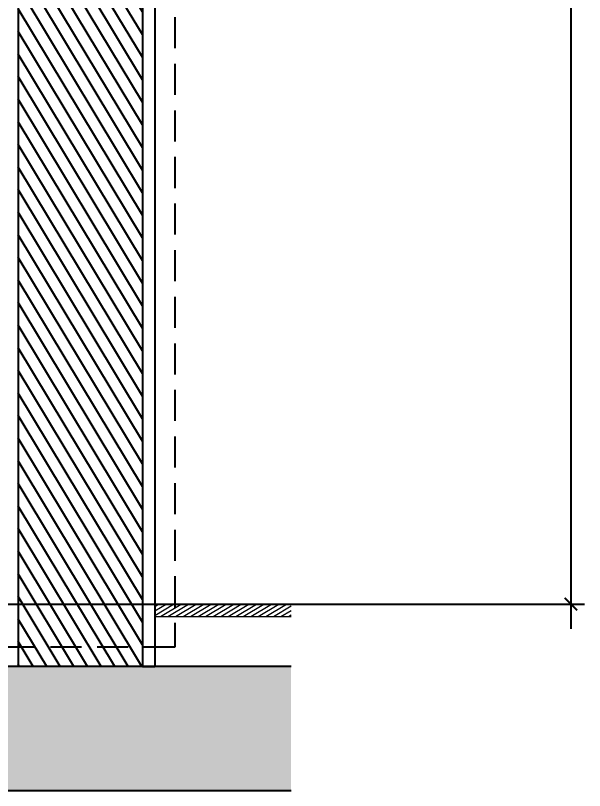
# Model space of a CAD drawing. Header units: inches. Extents: x 193287 to 241687, y 437648 to 550079.
# Drawn here: x 230698 to 231615, y 448036 to 449283 of the extents above; entities that cross this region are included whole.
import ezdxf

# ---------------------------------------------------------------- set-up
doc = ezdxf.new("R2010")
doc.units = ezdxf.units.IN
doc.header["$MEASUREMENT"] = 0
doc.linetypes.add('HIDDEN', pattern=[0.375, 0.25, -0.125])
for name, color, linetype, lineweight in [('A-Dim-ID', 9, 'Continuous', 20), ('CQ Marble', 6, 'Continuous', 0), ('CQ Section Flooring fin.', 6, 'Continuous', 0), ('Marble', 6, 'Continuous', 0)]:
    doc.layers.add(name, color=color, linetype=linetype, lineweight=lineweight)
for name, color, linetype in [('CQ Plaster', 1, 'Continuous'), ('CQ section wall', 3, 'Continuous'), ('CQ spot detail elevation', 1, 'Continuous'), ('xref grd floor$2$CQ Wall hatch_CHB', 8, 'Continuous')]:
    doc.layers.add(name, color=color, linetype=linetype)
doc.styles.add('ST9', font='romans.shx', dxfattribs={"width": 0.8})
doc.dimstyles.new('DIM-20', dxfattribs={"dimscale": 1000, "dimtxt": 0.044, "dimasz": 0.035, "dimexe": 0.022, "dimexo": 0.022, "dimgap": 0.022, "dimtad": 1, "dimdec": 0, "dimzin": 0, "dimdsep": 46, "dimtxsty": 'ST9', "dimblk1": 'ARCHTICK', "dimblk2": 'ARCHTICK', "dimsah": 1, "dimcen": 0.088, "dimdle": 0.04, "dimclrd": 256, "dimclre": 256, "dimclrt": 3, "dimadec": 0, "dimazin": 0, "dimtfac": 1, "dimtdec": 0, "dimtix": 1, "dimtofl": 0, "dimtmove": 1, "dimatfit": 3, "dimldrblk": 'CLOSED', "dimfxl": 1, "dimtolj": 1, "dimtzin": 0, "dimarcsym": 0})

# ---------------------------------------------------------------- blocks, each defined once
blk = doc.blocks.new('SECTION C AND F')
at = {"layer": 'Marble'}
h = blk.add_hatch(dxfattribs=at)
h.set_pattern_fill('ANSI31', color=8, scale=50, angle=-13.9714, style=0)
h.set_pattern_definition([(31.0285767, (114622.291, 31100.298), (-3.22165956, 5.35568947), [])])
h.paths.add_polyline_path([(345764.6, 479435.9), (345545.1, 479435.9), (345545.1, 479415.9), (345764.6, 479415.9)])
at = {"layer": 'xref grd floor$2$CQ Wall hatch_CHB'}
h = blk.add_hatch(dxfattribs=at)
h.set_pattern_fill('ANSI31,_O', color=8, scale=150, angle=76.0286)
h.set_pattern_definition([(121.0285767, (96352.914, 1302.347), (-16.0670684, -9.6649787), [])])
h.paths.add_polyline_path([(345525.1, 483585.9), (345325.2, 483585.9), (345325.2, 479335.6), (345525.1, 479335.6), (345525.1, 483035.9), (345525.1, 483035.9), (345525.1, 483235.9)])
h = blk.add_hatch(dxfattribs=at)
h.set_pattern_fill('AR-CONC', color=256, scale=10, angle=-13.9714, style=0)
h.set_pattern_definition([(36.028577, (91357.98, -1447.65), (68.08902, -23.40695), [7.5, -82.5]), (341.028577, (91357.98, -1447.65), (4.696116, 76.343932), [6, -66]), (86.480021, (91363.655, -1449.6), (72.785135, 52.936981), [6.374019, -70.114211]), (32.212777, (91362.81, -1428.24), (99.570572, -41.829513), [11.25, -123.75]), (82.664212, (91371.11, -1431.73), (114.220033, 71.96377), [9.561034, -105.171376]), (337.21274, (91362.81, -1428.24), (114.220033, 71.96377), [9, -99]), (7.028577, (91371.307, -1435.51), (48.2040844, -53.482392), [7.5, -82.5]), (312.028577, (91371.31, -1435.51), (41.119588, 64.495185), [6, -66]), (57.480021, (91375.324, -1439.97), (89.323671, 11.012793), [6.374019, -70.114211]), (23.5285767, (91357.98, -1447.653), (9.2173322, 32.010976), [0, -65.2, 0, -67, 0, -66.25]), (353.528577, (91357.98, -1447.653), (35.0512903, 31.9228578), [0, -38.2, 0, -63.7, 0, -25.25]), (313.5285767, (91336.34, -1442.27), (51.2584374, -15.0772595), [0, -25, 0, -78, 0, -103.5]), (303.528577, (91326.636, -1439.854), (59.0102484, -4.3659754), [0, -32.5, 0, -51.8, 0, -73.5])])
h.paths.add_polyline_path([(342464.9, 479135.9), (342464.9, 479335.9), (345764.6, 479335.9), (345764.6, 479135.9)])
at = {"layer": 'CQ Marble'}
blk.add_line((345295.2, 479335.6, 0), (345325.2, 479335.6, 0), dxfattribs=at)
at = {"layer": 'CQ Plaster'}
for p in [(345545.1, 483585.9, 0), (345525.1, 479335.6, 0)]:
    blk.add_line(p, (345545.1, 479335.6, 0), dxfattribs=at)
at = {"layer": 'CQ Section Flooring fin.'}
for p, q in [((345545.1, 479435.9, 0), (345764.6, 479435.9, 0)), ((345545.1, 479415.9, 0), (345764.6, 479415.9, 0))]:
    blk.add_line(p, q, dxfattribs=at)
at = {"layer": 'CQ section wall'}
for p, q in [((345325.2, 483585.9, 0), (345325.2, 479335.6, 0)), ((345525.1, 483585.9, 0), (345525.1, 479335.6, 0)), ((342464.9, 479335.9, 0), (345764.6, 479335.9, 0)), ((345525.1, 479335.6, 0), (345325.2, 479335.6, 0)), ((342464.9, 479135.9, 0), (345764.6, 479135.9, 0))]:
    blk.add_line(p, q, dxfattribs=at)
blk = doc.blocks.new('_ARCHTICK')
at = {"color": 0, "linetype": 'ByBlock', "const_width": 0.15}
blk.add_lwpolyline([(-0.5, -0.5), (0.5, 0.5)], dxfattribs=at)
blk = doc.blocks.new('*D949')
at = {"layer": 'A-Dim-ID', "lineweight": -2, "transparency": 16777216}
for p, q in [((231592.8, 450872.1), (231592.8, 448295.6)), ((229557.2, 450832.1), (231614.8, 450832.1)), ((229557.2, 448335.6), (231614.8, 448335.6))]:
    blk.add_line(p, q, dxfattribs=at)
at = {"layer": 'Defpoints', "color": 0, "transparency": 16777216}
for p in [(229535.2, 450832.1, 0), (229535.2, 448335.6, 0), (231592.8, 448335.6)]:
    blk.add_point(p, dxfattribs=at)
at = {"layer": 'A-Dim-ID', "lineweight": -2, "transparency": 16777216, "xscale": 20, "yscale": 20, "zscale": 20}
for p, rotation in [((231592.8, 450832.1), 90), ((231592.8, 448335.6), 270)]:
    blk.add_blockref('_ARCHTICK', p, dxfattribs=dict(at, rotation=rotation))
at = {"layer": 'A-Dim-ID', "color": 3, "transparency": 16777216, "insert": (231550.8, 449583.8), "char_height": 40, "attachment_point": 5, "rotation": 90, "style": 'ST9'}
blk.add_mtext('\\A1;2496', dxfattribs=at)
blk = doc.blocks.new('_CLOSED')
at = {"color": 0, "linetype": 'ByBlock'}
for p, q in [((-1, 0.167), (0, 0)), ((-1, 0.167), (-1, -0.167)), ((0, 0), (-1, -0.167)), ((0, 0), (-1, 0))]:
    blk.add_line(p, q, dxfattribs=at)

msp = doc.modelspace()

# ---------------------------------------------------------------- linework, layer by layer
at = {"layer": 'CQ spot detail elevation', "color": 3, "linetype": 'HIDDEN', "ltscale": 200}
msp.add_lwpolyline([(229959.79, 451605.352), (230955.027, 451605.352), (230955.027, 448266.158), (229959.79, 448266.158)], close=True, dxfattribs=at)

# ---------------------------------------------------------------- block references
at = {"layer": 'CQ Marble'}
msp.add_blockref('SECTION C AND F', (-114622.291, -31100.298, -0.001), dxfattribs=at)

# ---------------------------------------------------------------- dimensions: what is measured, and where the dimension line sits
at = {"layer": 'A-Dim-ID'}
dim = msp.add_linear_dim(base=(231592.793, 448335.616), p1=(229535.18, 450832.055, 0), p2=(229535.18, 448335.616, -0.001), angle=90, dimstyle='DIM-20', override={"dimtxt": 0.04, "dimasz": 0.02}, dxfattribs=at)
dim.commit()
dim.dimension.update_dxf_attribs({"geometry": '*D949', "text_midpoint": (231550.793, 449583.836)})

doc.saveas('drawing.dxf')
